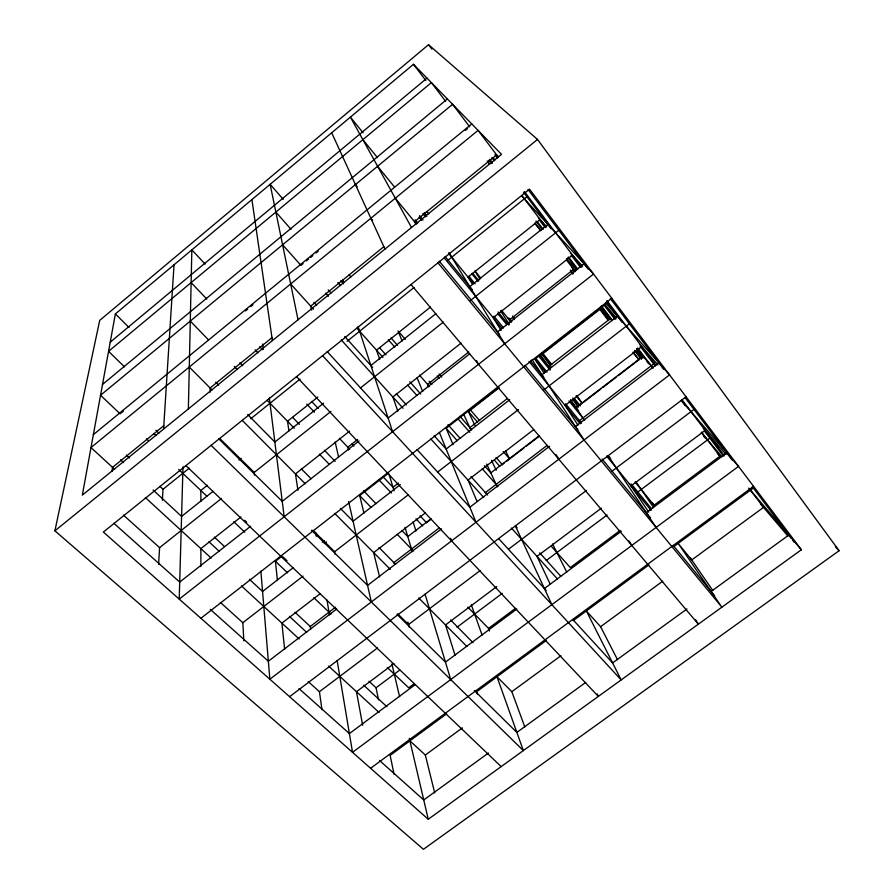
<?xml version="1.0" encoding="UTF-8"?>
<svg xmlns="http://www.w3.org/2000/svg" width="894" height="894" viewBox="0 0 894 894"><rect width="100%" height="100%" fill="white"/><g stroke="black" fill="none" stroke-linecap="round" stroke-linejoin="round"><path stroke-width="1.34" d="M188.377 408.916L191.841 249.884L205.139 264.088M182.991 466.769L179.225 599.114L593.538 274.056L521.615 195.808M158.618 564.304L159.59 547.664L221.511 498.439M162.362 500.26L163.01 489.264L189.271 468.154M163.591 429.075L174.028 264.803M111.962 471.429L112.532 467.372L163.825 425.656M115.382 313.906L82.326 495.142L501.5 154.338L413.475 64.301L115.382 313.906L129.038 327.506M54.903 530.824L99.726 320.376L428.539 44.7L537.54 139.442L839.097 550.726L423.432 849.3L54.903 530.824L537.54 139.442M110.23 342.167L426.986 78.124M102.519 384.454L447.358 98.955M93.367 434.64L471.753 123.908M121.204 412.972L123.338 411.218M245.492 310.933L247.616 309.19M250.812 306.564L252.946 304.809M303.122 263.618L300.954 265.395L282.605 244.8M306.351 260.959L308.519 259.193M310.676 257.416L312.833 255.65M316.074 252.991L318.23 251.214M465.394 130.39L467.551 128.624M272.234 337.451L210.112 387.996L210.179 392.164M383.828 246.666L310.721 306.139L311.671 310.129M250.756 418.738L300.082 379.09M347.096 341.307L413.967 287.555M447.458 260.646L527.538 196.278M207.397 485.274L200.859 490.493L200.859 501.445M238.989 460.041L241.156 458.298M317.839 397.048L287.51 421.275L288.952 430.852M430.472 307.078L376.519 350.169L379.715 359.31M540.088 219.511L467.987 277.106L472.378 284.158M212.995 491.354L181.583 516.408L153.086 489.99M323.572 403.216L274.849 442.049L247.705 414.57M370.876 365.501L435.859 313.693M469.775 286.661L547.888 224.394M254.444 475.172L254.209 472.434L330.948 411.43M360.394 388.018L443.357 322.063M470.333 300.607L558.795 230.283M240.922 516.989L200.882 548.614L200.882 566.539M349.576 431.176L295.467 473.909L297.925 490.214M461.125 343.072L392.868 396.981L397.808 411.117M572.506 255.114L493.22 317.728L501.098 330.4M357.656 439.457L347.811 447.201L348.481 449.917M468.691 352.001L427.611 384.364L428.684 386.912M509.368 319.974L573.624 269.362M250.655 526.242L179.716 582.083L113.873 523.303M358.997 440.954L282.247 501.366L218.795 438.876M469.741 353.778L388.119 418.034L327.137 351.51M497.477 331.953L584.084 263.775M200.904 618.279L611.764 298.238M277.431 580.485L275.43 561.287L282.001 556.169M363.97 513.1L359.69 495.656L387.951 473.641M453.068 444.676L446.162 428.315L498.863 387.27M544.033 373.122L534.925 359.176L604.836 304.731L616.491 317.951M474.938 425.388L468.434 411.676L498.964 387.907M550.715 366.596L542.323 354.136L600.287 309L609.283 319.415M322.209 542.233L324.388 540.546M398.445 483.062L392.98 487.297L383.448 477.24M469.842 427.645L507.155 398.679M548.503 366.585L610.289 318.633L601.148 306.642M293.4 567.534L262.557 591.47L249.415 579.278M324.254 543.608L326.455 541.898M400.288 484.626L353.074 521.247L340.379 508.395M509.703 399.752L446.151 449.045L434.138 435.702M541.898 374.776L617.43 316.185M243.838 640.797L242.844 622.693L303.032 576.149M335.161 554.414L334.647 551.71L408.089 494.918M437.524 472.155L518.531 409.519M543.641 390.097L629.51 323.695M320.365 593.56L281.901 623.129L284.65 649.424M425.175 513.011L373.647 552.615L379.581 576.82M533.696 429.601L468.02 480.078L477.05 501.478M641.736 346.57L565.12 405.451L577.96 425.153M430.841 518.911L407.787 536.601L402.009 530.623M539.518 435.557L490.817 472.904L484.436 465.729M575.959 407.608L642.92 356.237M426.796 522.476L431.109 519.168M501.936 464.846L504.138 463.159M506.339 461.472L523.828 448.062M526.007 446.385L539.104 436.339M578.999 405.753L581.1 404.133M583.246 402.479L600.746 389.069M602.925 387.393L616.044 377.335M618.235 375.648L639.009 359.723L633.108 352.001M310.654 629.242L310.274 626.504L335.574 607.16M393.371 562.952L439.021 528.052M485.185 492.75L547.162 445.357M578.653 421.264L654.486 363.277M336.692 609.004L268.356 661.236L210.235 609.339M441.558 528.846L367.579 585.402L311.503 530.187M549.62 446.262L469.864 507.222L417.096 449.648M575.367 426.583L658.811 362.808M289.6 696.683L686.067 396.802M321.963 709.68L319.437 691.699L377.491 647.949M480.234 570.506L408.547 624.537L397.685 613.832M508.708 549.05L586.52 490.404M611.898 471.272L694.258 409.206M393.919 663.639L356.471 691.699L362.651 725.246M496.751 586.565L445.525 624.951L455.035 655.201M601.349 508.161L537.015 556.381L550.022 583.816M631.041 485.911L705.176 430.349M378.553 699.879L376.039 687.788L399.797 670.019M457.002 627.242L502.283 593.37M546.234 560.504L607.06 515.011M637.936 491.923L710.685 437.524M414.268 683.664L408.703 687.81L387.325 667.516M489.476 630.996L488.515 628.415L515.402 608.412M620.134 530.466L570.283 567.567L551.33 546.301M635.109 482L654.05 505.222L719.905 456.219L701.611 432.148M415.229 684.592L349.386 733.583L299.009 688.592M516.833 609.004L445.469 662.108L397.048 614.424M544.39 588.52L621.375 531.237M646.273 512.72L726.755 452.845M370.585 768.281L753.541 486.314M446.642 713.814L390.13 755.408L394.109 774.461M546.424 640.361L476.692 691.699L477.541 694.325M573.21 620.648L648.932 564.907M673.875 546.547L753.754 487.755M434.696 792.889L425.332 755.028L462.433 727.861M524.8 726.923L511.826 691.688L560.929 655.738M617.508 659.671L600.589 626.694L662.711 581.201M488.448 753.027L423.745 799.974L379.469 760.436M585.738 682.413L516.855 732.409L474.345 690.548M686.983 608.948L612.591 662.923L572.708 619.419M711.088 591.448L788.799 535.059M428.26 819.262L801.37 549.765L529.55 189.17L103.358 532.053L428.26 819.262L409.318 738.332M123.461 515.112L159.59 547.664M220.349 602.411L242.844 622.693M308.184 681.552L319.437 691.699M114.588 469.261L91.009 447.57L478.078 130.379L498.316 157.12M145.32 497.522L211.029 557.957M241.481 585.95L299.166 639.009M328.623 666.086L379.078 712.496M409.91 740.847L425.332 755.028M120.522 459.807L123.573 462.634M208.961 541.786L219.075 551.162M289.444 616.391L306.698 632.382M363.646 685.173L386.89 706.718M126.367 455.113L129.418 457.963M159.959 486.414L163.01 489.264M214.348 537.104L224.394 546.469M294.998 612.267L310.274 626.504M369.01 681.25L376.039 687.788M120.131 413.855L100.541 395.26L452.587 104.307L469.708 126.847M146.415 438.809L148.438 440.72M178.755 469.518L206.849 496.17M233.781 521.75L244.755 532.165M275.43 561.287L287.566 572.808M313.85 597.762L330.959 613.999M185.918 465.629L501.165 766.605M153.936 433.579L155.947 435.512M244.71 520.33L246.699 522.23M283.029 556.94L286.996 560.739M155.891 430.26L158.897 433.132M124.523 366.886L108.565 351.32L431.389 82.628L445.603 101.29M211.118 445.357L523.348 750.591L496.986 676.758L511.826 691.688M219.779 438.518L254.209 472.434M312.911 530.287L334.647 551.71M189.282 367.043L212.057 389.963M242.296 420.403L305.256 483.777M334.647 513.357L390.298 569.366M418.683 597.941L466.88 646.463M215.722 382.174L218.628 385.124M301.312 468.836L311.078 478.726M379.022 547.519L395.673 564.371M450.598 619.978L472.993 642.663M190.288 321.091L208.324 339.686M234.34 366.495L237.234 369.479M267.127 400.277L294.271 428.248M319.382 454.118L329.048 464.075M359.69 495.656L371.211 507.524M397.126 534.232L413.397 551.006M467.875 607.138L488.515 628.415M239.86 362.729L242.743 365.713M292.617 417.353L299.378 424.359M324.477 450.352L335.105 461.349M363.523 490.772L376.028 503.724M498.539 156.863L496.639 154.885L414.525 221.69L415.878 224.07M191.126 282.605L206.749 299.009M255.103 349.811L257.953 352.806M306.776 404.099L314.476 412.19M339.351 438.317L349.71 449.201M379.123 480.1L391.46 493.052M415.989 518.822L422.706 525.884M259.673 346.704L262.512 349.699M311.581 401.44L318.208 408.435M351.99 444.072L353.901 446.084M420.057 515.849L426.684 522.845M296.517 376.642L598.343 696.415L597.192 693.945M322.589 355.678L621.174 679.921L586.363 610.96L600.589 626.694M488.996 160.328L491.801 163.378M498.83 538.814L546.189 590.487M488.079 162.373L489.7 164.15L487.275 160.965M538.423 217.667L546.659 226.718M570.718 253.158L582.642 266.244M835.354 546.603L839.097 550.726M290.662 283.957L313.492 309.212M341.262 339.91L403.06 408.256M430.863 438.999L483.721 497.455M511.435 528.097L557.498 579.044M313.906 302.273L316.711 305.379M344.726 336.479L372.675 367.49M396.232 393.639L406.401 404.926M470.959 476.569L487.599 495.041M517.123 527.806L515.335 525.828L551.866 604.657M539.685 552.85L560.795 576.272M325.707 293.165L328.467 296.249M356.885 328.143L382.934 357.365M407.675 385.124L416.839 395.405M446.162 428.315L457.27 440.764M482.257 468.802L497.936 486.403M534.936 223.243L541.183 230.272M566.416 258.712L576.496 270.066M605.696 302.965L669.561 374.91L269.854 679.228L260.869 571.154M328.199 289.913L330.948 293.008M379.548 347.699L385.962 354.918M409.787 381.727L420.783 394.098M447.995 424.717L459.84 438.049M571.992 267.518L575.434 271.418M639.914 344.503L657.95 364.942M275.866 212.068L291.008 229.266M337.865 282.459L340.625 285.599M388.354 339.787L394.757 347.062M419.42 375.067L429.444 386.443M457.896 418.738L469.819 432.283M494.326 460.108L499.78 466.299M340.759 280.716L343.519 283.856M391.036 337.954L397.461 345.263M429.142 381.325L431.858 384.409M459.896 416.313L471.63 429.668M496.025 457.437L502.439 464.735M283.23 199.317L270.144 184.32L298.037 319.761M349.118 274.871L350.951 276.961M405.295 339.284L398.02 330.936L402.155 341.083M437.334 376.016L439.166 378.117M468.434 411.676L477.586 422.18M503.233 451.582L509.647 458.935L505.568 450.867M439.043 373.927L441.748 377.044M470.624 410.223L479.665 420.616M600.6 307.48L612.055 320.678M636.539 348.883L653.022 367.881M681.217 400.356L738.522 466.4L352.527 752.312L337.15 660.61M636.338 350.716L642.63 358.002M703.354 428.26L726.096 454.577M633.12 352.828L639.009 359.723M701.22 432.54L721.905 456.756M748.703 488.124L801.37 549.765M717.413 453.303L719.905 456.219M760.828 504.261L787.905 536.054M410.994 284.549L698.37 624.168L695.443 619.587M370.854 218.259L372.619 220.36M355.432 184.6L357.22 186.745M439.189 261.137L499.176 334.01M524.968 365.344L577.915 429.668M602.053 458.991L650.575 517.939M673.204 545.418L714.63 595.762M437.982 262.836L721.871 607.194L678.155 543.396L691.732 559.957L763.498 507.401L750.457 490.18M415.051 219.801L417.699 223.031M445.056 256.466L472.356 289.812M493.957 316.208L503.546 327.919M530.567 360.93L543.653 376.922M565.634 403.775L581.558 423.231M610.669 458.79L608.099 455.661L656.118 527.438M631.387 484.101L651.547 508.742M395.293 198.222L416.269 223.824M444.24 257.953L501.947 328.377M529.002 361.399L580.128 423.767M606.613 456.096L651.111 510.396M419.509 215.599L423.03 219.924M468.948 276.28L475.116 283.856M498.047 311.984L508.63 324.98M535.662 358.159L547.05 372.139M570.696 401.16L578.519 410.748M377.603 166.284L394.444 186.924M419.107 217.164L421.756 220.405M449.101 253.941L473.272 283.577M497.936 313.816L506.742 324.623M534.925 359.176L545.396 372.016M568.953 400.892L584.642 420.135M423.946 213.141L426.572 216.37M472.781 273.296L478.871 280.794M509.245 318.219L511.86 321.438M539.786 355.834L550.223 368.697M574.361 398.433L580.418 405.887M362.863 139.654L377.491 157.668M422.896 213.554L425.522 216.784M471.909 273.877L477.988 281.353M501.467 310.263L511.1 322.108M538.858 356.281L550.145 370.172M572.786 398.042L578.921 405.585M512.553 316.018L514.307 318.175M542.245 352.694L551.855 364.584M363.065 132.781L350.392 117.125L411.497 227.501M426.997 211.722L428.662 213.778M475.049 271.061L480.827 278.19M512.608 317.448L514.352 319.594M542.323 354.136L550.983 364.83M576.094 395.841L582.162 403.317M413.475 64.301L425.823 80.482M534.847 223.288L540.468 230.652M570.54 270.044L573.076 273.363M600.287 309L608.702 320.03M570.45 270.904L572.953 274.179M599.818 309.358L608.144 320.253M489.845 159.367L492.348 162.652M537.283 221.656L543.172 229.389M566.416 259.897L575.311 271.575M601.394 305.826L612.334 320.186M635.857 351.074L641.68 358.706M489.398 160.015L491.901 163.3M535.931 221.064L541.842 228.819M572.909 269.597L574.574 271.776M634.528 350.448L641.233 359.243M493.264 157.847L494.941 160.06M521.85 195.495L545.955 227.221M568.573 257.003L577.792 269.139M604.836 304.731L615.798 319.169M637.713 348.023L652.877 367.993M491.901 157.556L494.416 160.864M539.272 219.879L545.15 227.612M567.802 257.416L577.032 269.563M603.83 304.809L614.647 319.035M637.098 348.582L644.574 358.416M647.055 361.668L648.698 363.847M703.433 435.836L705.064 437.993M524.443 191.618L581.748 267.328M606.97 300.641L655.939 365.322M681.82 399.517L724.464 455.839M494.997 154.584L497.511 157.903M523.538 192.255L551.207 228.775M571.21 255.181L580.452 267.373M606.512 301.759L622.235 322.522M640.171 346.202L655.246 366.093M682.033 401.44L685.318 405.787M704.293 430.83L723.347 455.974M528.019 189.472L588.151 269.161M610.345 298.574L663.683 369.267M685.072 397.595L732.521 460.477M752.346 486.749L791.19 538.233M792.788 540.345L794.386 542.457M428.539 44.7L431.891 49.159M652.475 502.931L654.05 505.222M690.19 557.722L712.786 590.543M577.077 395.908L581.435 402.266M635.79 481.587L653.603 507.568M572.864 399.495L578.194 407.407M629.51 483.632L648.698 512.128M540.792 355.041L550 368.82M570.584 399.584L584.441 420.292M508.027 317.929L510.843 322.253M474.949 271.161L480.022 279.017M500.528 310.754L509.457 324.567M532.064 359.556L584.05 440.004M628.918 540.836L631.779 545.463M424.572 212.75L426.729 216.281M448.922 252.566L504.697 343.754M556.113 454.621L558.806 459.225M476.524 360.64L478.491 364.316M552.559 543.977L566.774 572.138M491.488 460.332L496.204 470.266M463.606 414.179L470.982 430.103M486.716 464.053L497.299 486.884M331.696 132.781L384.968 249.08M417.129 377.827L422.728 391.55M439.401 432.484L475.999 522.275M450.621 538.322L451.548 540.892M471.317 604.869L482.112 635.109M342.726 279.71L343.587 282.303M358.092 326.522L392.6 431.701M413.095 521.884L415.967 531.014M388.968 473.943L394.053 490.873M404.993 527.292L412.324 551.721M425.052 594.119L450.71 679.585M407.887 622.056L409.251 627.186M391.907 663.951L399.573 696.672M335.183 442.049L338.491 456.7M348.604 501.445L371.323 601.975M315.627 532.265L316.297 536.266M326.992 600.075L329.473 614.86M251.907 199.585L272.402 340.603M262.635 344.011L263.294 349.364M269.351 397.919L284.169 516.777"/></g></svg>
